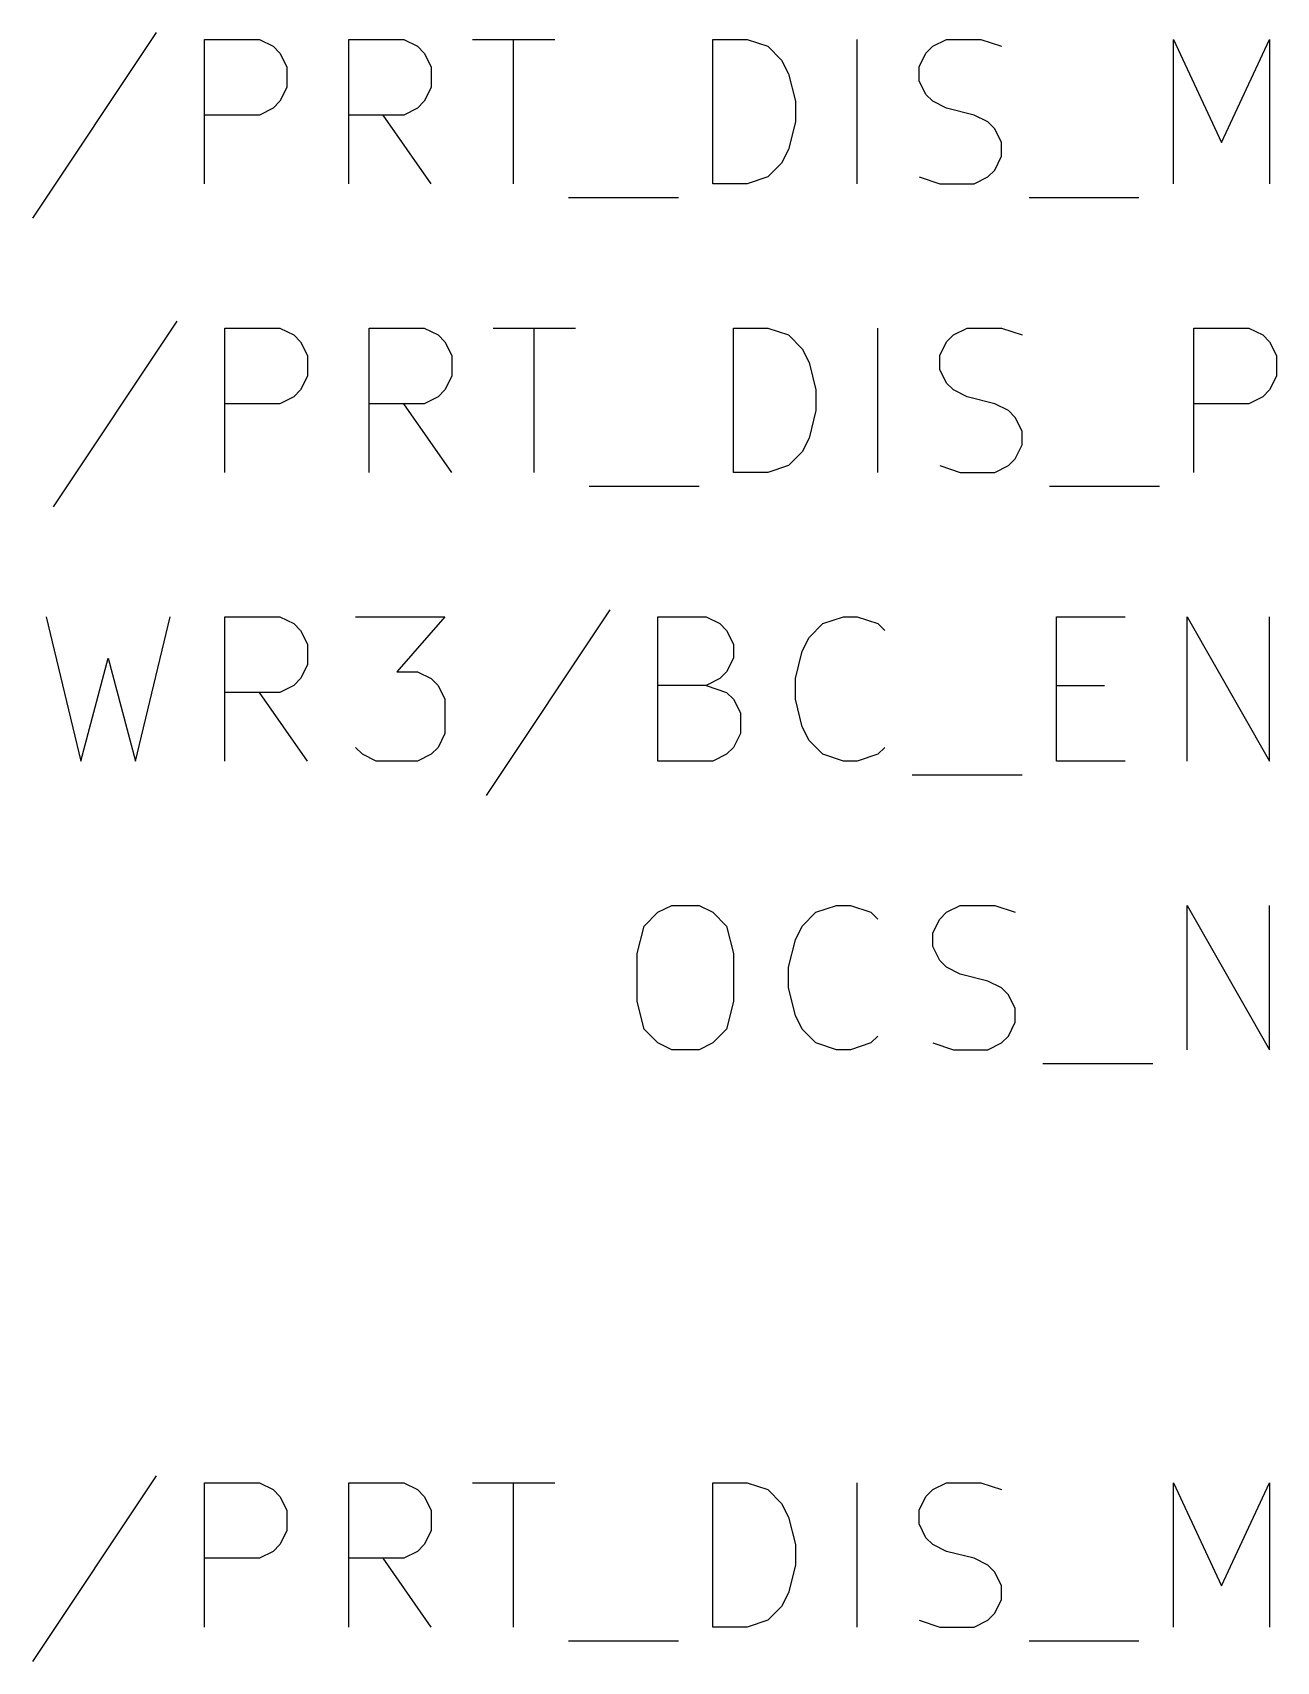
# Model space of a CAD drawing. Extents: x 0.4 to 11.3, y -7.9 to -0.4.
# Drawn here: x 7.772 to 8.203, y -4.885 to -4.321 of the extents above; entities that cross this region are included whole.
import ezdxf

# ---------------------------------------------------------------- set-up
doc = ezdxf.new("R2010")
doc.units = 0
doc.header["$MEASUREMENT"] = 0
doc.layers.add('CYAN2', color=4, linetype='CONTINUOUS')

msp = doc.modelspace()

# ---------------------------------------------------------------- linework, layer by layer
at = {"layer": 'CYAN2', "linetype": 'CONTINUOUS'}
for p, q in [((7.81476, -4.32075), (7.77191, -4.38504)), ((7.81476, -4.32075), (7.77191, -4.38504)), ((7.83143, -4.37313), (7.83143, -4.32313)), ((7.83143, -4.32313), (7.85048, -4.32313)), ((7.83143, -4.37313), (7.83143, -4.32313)), ((7.83143, -4.32313), (7.85048, -4.32313)), ((7.85048, -4.32313), (7.85524, -4.32551)), ((7.85048, -4.32313), (7.85524, -4.32551)), ((7.85524, -4.32551), (7.85762, -4.32789)), ((7.85524, -4.32551), (7.85762, -4.32789)), ((7.85762, -4.32789), (7.86, -4.33265)), ((7.85762, -4.32789), (7.86, -4.33265)), ((7.88143, -4.37313), (7.88143, -4.32313)), ((7.88143, -4.32313), (7.90048, -4.32313)), ((7.88143, -4.37313), (7.88143, -4.32313)), ((7.88143, -4.32313), (7.90048, -4.32313)), ((7.90048, -4.32313), (7.90524, -4.32551)), ((7.90048, -4.32313), (7.90524, -4.32551)), ((7.90524, -4.32551), (7.90762, -4.32789)), ((7.90524, -4.32551), (7.90762, -4.32789)), ((7.90762, -4.32789), (7.91, -4.33265)), ((7.90762, -4.32789), (7.91, -4.33265)), ((7.92429, -4.32313), (7.95286, -4.32313)), ((7.92429, -4.32313), (7.95286, -4.32313)), ((7.93857, -4.37313), (7.93857, -4.32313)), ((7.93857, -4.37313), (7.93857, -4.32313)), ((8.00762, -4.37313), (8.00762, -4.32313)), ((8.00762, -4.32313), (8.01952, -4.32313)), ((8.00762, -4.37313), (8.00762, -4.32313)), ((8.00762, -4.32313), (8.01952, -4.32313)), ((8.01952, -4.32313), (8.02667, -4.32551)), ((8.01952, -4.32313), (8.02667, -4.32551)), ((8.02667, -4.32551), (8.03143, -4.33028)), ((8.02667, -4.32551), (8.03143, -4.33028)), ((8.05762, -4.37313), (8.05762, -4.32313)), ((8.05762, -4.37313), (8.05762, -4.32313)), ((8.07905, -4.33265), (8.08143, -4.32789)), ((8.07905, -4.33265), (8.08143, -4.32789)), ((8.08143, -4.32789), (8.08381, -4.32551)), ((8.08143, -4.32789), (8.08381, -4.32551)), ((8.08381, -4.32551), (8.08857, -4.32313)), ((8.08381, -4.32551), (8.08857, -4.32313)), ((8.08857, -4.32313), (8.10048, -4.32313)), ((8.08857, -4.32313), (8.10048, -4.32313)), ((8.10048, -4.32313), (8.10762, -4.32551)), ((8.10048, -4.32313), (8.10762, -4.32551)), ((8.16714, -4.37313), (8.16714, -4.32313)), ((8.16714, -4.32313), (8.18381, -4.35885)), ((8.16714, -4.37313), (8.16714, -4.32313)), ((8.16714, -4.32313), (8.18381, -4.35885)), ((8.18381, -4.35885), (8.20048, -4.32313)), ((8.18381, -4.35885), (8.20048, -4.32313)), ((8.20048, -4.32313), (8.20048, -4.37313)), ((8.20048, -4.32313), (8.20048, -4.37313)), ((7.86, -4.33265), (7.86, -4.3398)), ((7.86, -4.33265), (7.86, -4.3398)), ((7.91, -4.33265), (7.91, -4.3398)), ((7.91, -4.33265), (7.91, -4.3398)), ((8.03143, -4.33028), (8.03381, -4.33504)), ((8.03143, -4.33028), (8.03381, -4.33504)), ((8.07905, -4.33742), (8.07905, -4.33265)), ((8.07905, -4.33742), (8.07905, -4.33265)), ((8.03381, -4.33504), (8.03619, -4.34456)), ((8.03381, -4.33504), (8.03619, -4.34456)), ((8.08143, -4.34218), (8.07905, -4.33742)), ((8.08143, -4.34218), (8.07905, -4.33742)), ((7.85762, -4.34456), (7.85524, -4.34694)), ((7.85762, -4.34456), (7.85524, -4.34694)), ((7.86, -4.3398), (7.85762, -4.34456)), ((7.86, -4.3398), (7.85762, -4.34456)), ((7.90762, -4.34456), (7.90524, -4.34694)), ((7.90762, -4.34456), (7.90524, -4.34694)), ((7.91, -4.3398), (7.90762, -4.34456)), ((7.91, -4.3398), (7.90762, -4.34456)), ((8.03619, -4.34456), (8.03619, -4.3517)), ((8.03619, -4.34456), (8.03619, -4.3517)), ((8.08381, -4.34456), (8.08143, -4.34218)), ((8.08381, -4.34456), (8.08143, -4.34218)), ((8.08857, -4.34694), (8.08381, -4.34456)), ((8.08857, -4.34694), (8.08381, -4.34456)), ((7.85048, -4.34932), (7.83143, -4.34932)), ((7.85048, -4.34932), (7.83143, -4.34932)), ((7.85524, -4.34694), (7.85048, -4.34932)), ((7.85524, -4.34694), (7.85048, -4.34932)), ((7.90048, -4.34932), (7.88143, -4.34932)), ((7.90048, -4.34932), (7.88143, -4.34932)), ((7.91, -4.37313), (7.89333, -4.34932)), ((7.91, -4.37313), (7.89333, -4.34932)), ((7.90524, -4.34694), (7.90048, -4.34932)), ((7.90524, -4.34694), (7.90048, -4.34932)), ((8.0981, -4.34932), (8.08857, -4.34694)), ((8.0981, -4.34932), (8.08857, -4.34694)), ((8.10286, -4.3517), (8.0981, -4.34932)), ((8.10286, -4.3517), (8.0981, -4.34932)), ((8.03619, -4.3517), (8.03381, -4.36122)), ((8.03619, -4.3517), (8.03381, -4.36122)), ((8.10524, -4.35408), (8.10286, -4.3517)), ((8.10524, -4.35408), (8.10286, -4.3517)), ((8.10762, -4.35885), (8.10524, -4.35408)), ((8.10762, -4.35885), (8.10524, -4.35408)), ((8.03381, -4.36122), (8.03143, -4.36599)), ((8.03381, -4.36122), (8.03143, -4.36599)), ((8.10762, -4.36361), (8.10762, -4.35885)), ((8.10762, -4.36361), (8.10762, -4.35885)), ((8.03143, -4.36599), (8.02667, -4.37075)), ((8.03143, -4.36599), (8.02667, -4.37075)), ((8.10524, -4.36837), (8.10762, -4.36361)), ((8.10524, -4.36837), (8.10762, -4.36361)), ((8.01952, -4.37313), (8.00762, -4.37313)), ((8.01952, -4.37313), (8.00762, -4.37313)), ((8.02667, -4.37075), (8.01952, -4.37313)), ((8.02667, -4.37075), (8.01952, -4.37313)), ((8.07905, -4.37075), (8.08619, -4.37313)), ((8.07905, -4.37075), (8.08619, -4.37313)), ((8.08619, -4.37313), (8.0981, -4.37313)), ((8.08619, -4.37313), (8.0981, -4.37313)), ((8.0981, -4.37313), (8.10286, -4.37075)), ((8.0981, -4.37313), (8.10286, -4.37075)), ((8.10286, -4.37075), (8.10524, -4.36837)), ((8.10286, -4.37075), (8.10524, -4.36837)), ((7.95762, -4.37789), (7.99572, -4.37789)), ((7.95762, -4.37789), (7.99572, -4.37789)), ((8.11715, -4.37789), (8.15524, -4.37789)), ((8.11715, -4.37789), (8.15524, -4.37789)), ((7.82191, -4.42075), (7.77905, -4.48504)), ((7.82191, -4.42075), (7.77905, -4.48504)), ((7.83857, -4.47313), (7.83857, -4.42313)), ((7.83857, -4.42313), (7.85762, -4.42313)), ((7.83857, -4.47313), (7.83857, -4.42313)), ((7.83857, -4.42313), (7.85762, -4.42313)), ((7.85762, -4.42313), (7.86238, -4.42551)), ((7.85762, -4.42313), (7.86238, -4.42551)), ((7.88857, -4.47313), (7.88857, -4.42313)), ((7.88857, -4.42313), (7.90762, -4.42313)), ((7.88857, -4.47313), (7.88857, -4.42313)), ((7.88857, -4.42313), (7.90762, -4.42313)), ((7.90762, -4.42313), (7.91238, -4.42551)), ((7.90762, -4.42313), (7.91238, -4.42551)), ((7.93143, -4.42313), (7.96, -4.42313)), ((7.93143, -4.42313), (7.96, -4.42313)), ((7.94572, -4.47313), (7.94572, -4.42313)), ((7.94572, -4.47313), (7.94572, -4.42313)), ((8.01476, -4.47313), (8.01476, -4.42313)), ((8.01476, -4.42313), (8.02667, -4.42313)), ((8.01476, -4.47313), (8.01476, -4.42313)), ((8.01476, -4.42313), (8.02667, -4.42313)), ((8.02667, -4.42313), (8.03381, -4.42551)), ((8.02667, -4.42313), (8.03381, -4.42551)), ((8.06476, -4.47313), (8.06476, -4.42313)), ((8.06476, -4.47313), (8.06476, -4.42313)), ((8.09095, -4.42551), (8.09572, -4.42313)), ((8.09095, -4.42551), (8.09572, -4.42313)), ((8.09572, -4.42313), (8.10762, -4.42313)), ((8.09572, -4.42313), (8.10762, -4.42313)), ((8.10762, -4.42313), (8.11476, -4.42551)), ((8.10762, -4.42313), (8.11476, -4.42551)), ((8.17428, -4.47313), (8.17428, -4.42313)), ((8.17428, -4.42313), (8.19333, -4.42313)), ((8.17428, -4.47313), (8.17428, -4.42313)), ((8.17428, -4.42313), (8.19333, -4.42313)), ((8.19333, -4.42313), (8.19809, -4.42551)), ((8.19333, -4.42313), (8.19809, -4.42551)), ((7.86238, -4.42551), (7.86476, -4.42789)), ((7.86238, -4.42551), (7.86476, -4.42789)), ((7.86476, -4.42789), (7.86714, -4.43265)), ((7.86476, -4.42789), (7.86714, -4.43265)), ((7.91238, -4.42551), (7.91476, -4.42789)), ((7.91238, -4.42551), (7.91476, -4.42789)), ((7.91476, -4.42789), (7.91714, -4.43265)), ((7.91476, -4.42789), (7.91714, -4.43265)), ((8.03381, -4.42551), (8.03857, -4.43028)), ((8.03381, -4.42551), (8.03857, -4.43028)), ((8.08619, -4.43265), (8.08857, -4.42789)), ((8.08619, -4.43265), (8.08857, -4.42789)), ((8.08857, -4.42789), (8.09095, -4.42551)), ((8.08857, -4.42789), (8.09095, -4.42551)), ((8.19809, -4.42551), (8.20048, -4.42789)), ((8.19809, -4.42551), (8.20048, -4.42789)), ((8.20048, -4.42789), (8.20285, -4.43265)), ((8.20048, -4.42789), (8.20285, -4.43265)), ((7.86714, -4.43265), (7.86714, -4.4398)), ((7.86714, -4.43265), (7.86714, -4.4398)), ((7.91714, -4.43265), (7.91714, -4.4398)), ((7.91714, -4.43265), (7.91714, -4.4398)), ((8.03857, -4.43028), (8.04095, -4.43504)), ((8.03857, -4.43028), (8.04095, -4.43504)), ((8.04095, -4.43504), (8.04333, -4.44456)), ((8.04095, -4.43504), (8.04333, -4.44456)), ((8.08619, -4.43742), (8.08619, -4.43265)), ((8.08619, -4.43742), (8.08619, -4.43265)), ((8.20285, -4.43265), (8.20285, -4.4398)), ((8.20285, -4.43265), (8.20285, -4.4398)), ((7.86714, -4.4398), (7.86476, -4.44456)), ((7.86714, -4.4398), (7.86476, -4.44456)), ((7.91714, -4.4398), (7.91476, -4.44456)), ((7.91714, -4.4398), (7.91476, -4.44456)), ((8.08857, -4.44218), (8.08619, -4.43742)), ((8.08857, -4.44218), (8.08619, -4.43742)), ((8.20285, -4.4398), (8.20048, -4.44456)), ((8.20285, -4.4398), (8.20048, -4.44456)), ((7.86476, -4.44456), (7.86238, -4.44694)), ((7.86476, -4.44456), (7.86238, -4.44694)), ((7.91476, -4.44456), (7.91238, -4.44694)), ((7.91476, -4.44456), (7.91238, -4.44694)), ((8.04333, -4.44456), (8.04333, -4.4517)), ((8.04333, -4.44456), (8.04333, -4.4517)), ((8.09095, -4.44456), (8.08857, -4.44218)), ((8.09095, -4.44456), (8.08857, -4.44218)), ((8.09572, -4.44694), (8.09095, -4.44456)), ((8.09572, -4.44694), (8.09095, -4.44456)), ((8.20048, -4.44456), (8.19809, -4.44694)), ((8.20048, -4.44456), (8.19809, -4.44694)), ((7.85762, -4.44932), (7.83857, -4.44932)), ((7.85762, -4.44932), (7.83857, -4.44932)), ((7.86238, -4.44694), (7.85762, -4.44932)), ((7.86238, -4.44694), (7.85762, -4.44932)), ((7.90762, -4.44932), (7.88857, -4.44932)), ((7.90762, -4.44932), (7.88857, -4.44932)), ((7.91714, -4.47313), (7.90048, -4.44932)), ((7.91714, -4.47313), (7.90048, -4.44932)), ((7.91238, -4.44694), (7.90762, -4.44932)), ((7.91238, -4.44694), (7.90762, -4.44932)), ((8.04333, -4.4517), (8.04095, -4.46122)), ((8.04333, -4.4517), (8.04095, -4.46122)), ((8.10524, -4.44932), (8.09572, -4.44694)), ((8.10524, -4.44932), (8.09572, -4.44694)), ((8.11, -4.4517), (8.10524, -4.44932)), ((8.11, -4.4517), (8.10524, -4.44932)), ((8.11238, -4.45408), (8.11, -4.4517)), ((8.11238, -4.45408), (8.11, -4.4517)), ((8.19333, -4.44932), (8.17428, -4.44932)), ((8.19333, -4.44932), (8.17428, -4.44932)), ((8.19809, -4.44694), (8.19333, -4.44932)), ((8.19809, -4.44694), (8.19333, -4.44932)), ((8.11476, -4.45885), (8.11238, -4.45408)), ((8.11476, -4.45885), (8.11238, -4.45408)), ((8.04095, -4.46122), (8.03857, -4.46599)), ((8.04095, -4.46122), (8.03857, -4.46599)), ((8.11476, -4.46361), (8.11476, -4.45885)), ((8.11476, -4.46361), (8.11476, -4.45885)), ((8.03857, -4.46599), (8.03381, -4.47075)), ((8.03857, -4.46599), (8.03381, -4.47075)), ((8.11, -4.47075), (8.11238, -4.46837)), ((8.11, -4.47075), (8.11238, -4.46837)), ((8.11238, -4.46837), (8.11476, -4.46361)), ((8.11238, -4.46837), (8.11476, -4.46361)), ((8.02667, -4.47313), (8.01476, -4.47313)), ((8.02667, -4.47313), (8.01476, -4.47313)), ((8.03381, -4.47075), (8.02667, -4.47313)), ((8.03381, -4.47075), (8.02667, -4.47313)), ((8.08619, -4.47075), (8.09333, -4.47313)), ((8.08619, -4.47075), (8.09333, -4.47313)), ((8.09333, -4.47313), (8.10524, -4.47313)), ((8.09333, -4.47313), (8.10524, -4.47313)), ((8.10524, -4.47313), (8.11, -4.47075)), ((8.10524, -4.47313), (8.11, -4.47075)), ((7.96476, -4.47789), (8.00286, -4.47789)), ((7.96476, -4.47789), (8.00286, -4.47789)), ((8.12429, -4.47789), (8.16238, -4.47789)), ((8.12429, -4.47789), (8.16238, -4.47789)), ((7.77667, -4.52313), (7.78857, -4.57313)), ((7.77667, -4.52313), (7.78857, -4.57313)), ((7.80762, -4.57313), (7.81953, -4.52313)), ((7.80762, -4.57313), (7.81953, -4.52313)), ((7.83857, -4.57313), (7.83857, -4.52313)), ((7.83857, -4.52313), (7.85762, -4.52313)), ((7.83857, -4.57313), (7.83857, -4.52313)), ((7.83857, -4.52313), (7.85762, -4.52313)), ((7.85762, -4.52313), (7.86238, -4.52551)), ((7.85762, -4.52313), (7.86238, -4.52551)), ((7.86238, -4.52551), (7.86476, -4.52789)), ((7.86238, -4.52551), (7.86476, -4.52789)), ((7.88381, -4.52313), (7.91476, -4.52313)), ((7.88381, -4.52313), (7.91476, -4.52313)), ((7.91476, -4.52313), (7.89809, -4.54218)), ((7.91476, -4.52313), (7.89809, -4.54218)), ((7.97191, -4.52075), (7.92905, -4.58504)), ((7.97191, -4.52075), (7.92905, -4.58504)), ((7.98857, -4.57313), (7.98857, -4.52313)), ((7.98857, -4.52313), (8.00524, -4.52313)), ((7.98857, -4.57313), (7.98857, -4.52313)), ((7.98857, -4.52313), (8.00524, -4.52313)), ((8.00524, -4.52313), (8.01, -4.52551)), ((8.00524, -4.52313), (8.01, -4.52551)), ((8.01, -4.52551), (8.01238, -4.52789)), ((8.01, -4.52551), (8.01238, -4.52789)), ((8.04095, -4.53028), (8.04572, -4.52551)), ((8.04095, -4.53028), (8.04572, -4.52551)), ((8.04572, -4.52551), (8.05286, -4.52313)), ((8.04572, -4.52551), (8.05286, -4.52313)), ((8.05286, -4.52313), (8.05762, -4.52313)), ((8.05286, -4.52313), (8.05762, -4.52313)), ((8.05762, -4.52313), (8.06476, -4.52551)), ((8.05762, -4.52313), (8.06476, -4.52551)), ((8.06476, -4.52551), (8.06714, -4.52789)), ((8.06476, -4.52551), (8.06714, -4.52789)), ((8.12667, -4.57313), (8.12667, -4.52313)), ((8.12667, -4.52313), (8.15048, -4.52313)), ((8.12667, -4.57313), (8.12667, -4.52313)), ((8.12667, -4.52313), (8.15048, -4.52313)), ((8.1719, -4.57313), (8.1719, -4.52313)), ((8.1719, -4.52313), (8.20047, -4.57313)), ((8.1719, -4.57313), (8.1719, -4.52313)), ((8.1719, -4.52313), (8.20047, -4.57313)), ((8.20047, -4.57313), (8.20047, -4.52313)), ((8.20047, -4.57313), (8.20047, -4.52313)), ((7.86476, -4.52789), (7.86714, -4.53265)), ((7.86476, -4.52789), (7.86714, -4.53265)), ((8.01238, -4.52789), (8.01476, -4.53265)), ((8.01238, -4.52789), (8.01476, -4.53265)), ((8.03857, -4.53504), (8.04095, -4.53028)), ((8.03857, -4.53504), (8.04095, -4.53028)), ((7.86714, -4.53265), (7.86714, -4.5398)), ((7.86714, -4.53265), (7.86714, -4.5398)), ((8.01476, -4.53265), (8.01476, -4.53742)), ((8.01476, -4.53265), (8.01476, -4.53742)), ((8.03619, -4.54456), (8.03857, -4.53504)), ((8.03619, -4.54456), (8.03857, -4.53504)), ((7.78857, -4.57313), (7.7981, -4.53742)), ((7.78857, -4.57313), (7.7981, -4.53742)), ((7.7981, -4.53742), (7.80762, -4.57313)), ((7.7981, -4.53742), (7.80762, -4.57313)), ((7.86714, -4.5398), (7.86476, -4.54456)), ((7.86714, -4.5398), (7.86476, -4.54456)), ((7.89809, -4.54218), (7.90524, -4.54218)), ((7.89809, -4.54218), (7.90524, -4.54218)), ((7.90524, -4.54218), (7.91, -4.54456)), ((7.90524, -4.54218), (7.91, -4.54456)), ((8.01238, -4.54218), (8.01, -4.54456)), ((8.01238, -4.54218), (8.01, -4.54456)), ((8.01476, -4.53742), (8.01238, -4.54218)), ((8.01476, -4.53742), (8.01238, -4.54218)), ((7.86238, -4.54694), (7.85762, -4.54932)), ((7.86238, -4.54694), (7.85762, -4.54932)), ((7.86476, -4.54456), (7.86238, -4.54694)), ((7.86476, -4.54456), (7.86238, -4.54694)), ((7.91, -4.54456), (7.91238, -4.54694)), ((7.91, -4.54456), (7.91238, -4.54694)), ((7.91238, -4.54694), (7.91476, -4.5517)), ((7.91238, -4.54694), (7.91476, -4.5517)), ((8.00524, -4.54694), (7.98857, -4.54694)), ((8.00524, -4.54694), (7.98857, -4.54694)), ((8.01, -4.54456), (8.00524, -4.54694)), ((8.01, -4.54456), (8.00524, -4.54694)), ((8.00524, -4.54694), (8.01238, -4.54932)), ((8.00524, -4.54694), (8.01238, -4.54932)), ((8.03619, -4.5517), (8.03619, -4.54456)), ((8.03619, -4.5517), (8.03619, -4.54456)), ((8.12667, -4.54694), (8.14333, -4.54694)), ((8.12667, -4.54694), (8.14333, -4.54694)), ((7.85762, -4.54932), (7.83857, -4.54932)), ((7.85762, -4.54932), (7.83857, -4.54932)), ((7.86714, -4.57313), (7.85048, -4.54932)), ((7.86714, -4.57313), (7.85048, -4.54932)), ((7.91476, -4.5517), (7.91476, -4.56361)), ((7.91476, -4.5517), (7.91476, -4.56361)), ((8.01238, -4.54932), (8.01476, -4.5517)), ((8.01238, -4.54932), (8.01476, -4.5517)), ((8.01476, -4.5517), (8.01714, -4.55646)), ((8.01476, -4.5517), (8.01714, -4.55646)), ((8.03857, -4.56122), (8.03619, -4.5517)), ((8.03857, -4.56122), (8.03619, -4.5517)), ((8.01714, -4.55646), (8.01714, -4.56361)), ((8.01714, -4.55646), (8.01714, -4.56361)), ((7.91476, -4.56361), (7.91238, -4.56837)), ((7.91476, -4.56361), (7.91238, -4.56837)), ((8.01714, -4.56361), (8.01476, -4.56837)), ((8.01714, -4.56361), (8.01476, -4.56837)), ((8.04095, -4.56599), (8.03857, -4.56122)), ((8.04095, -4.56599), (8.03857, -4.56122)), ((7.88619, -4.57075), (7.88381, -4.56837)), ((7.88619, -4.57075), (7.88381, -4.56837)), ((7.91238, -4.56837), (7.91, -4.57075)), ((7.91238, -4.56837), (7.91, -4.57075)), ((8.01476, -4.56837), (8.01238, -4.57075)), ((8.01476, -4.56837), (8.01238, -4.57075)), ((8.04572, -4.57075), (8.04095, -4.56599)), ((8.04572, -4.57075), (8.04095, -4.56599)), ((8.06714, -4.56837), (8.06476, -4.57075)), ((8.06714, -4.56837), (8.06476, -4.57075)), ((7.89095, -4.57313), (7.88619, -4.57075)), ((7.89095, -4.57313), (7.88619, -4.57075)), ((7.90524, -4.57313), (7.89095, -4.57313)), ((7.90524, -4.57313), (7.89095, -4.57313)), ((7.91, -4.57075), (7.90524, -4.57313)), ((7.91, -4.57075), (7.90524, -4.57313)), ((8.00762, -4.57313), (7.98857, -4.57313)), ((8.00762, -4.57313), (7.98857, -4.57313)), ((8.01238, -4.57075), (8.00762, -4.57313)), ((8.01238, -4.57075), (8.00762, -4.57313)), ((8.05286, -4.57313), (8.04572, -4.57075)), ((8.05286, -4.57313), (8.04572, -4.57075)), ((8.05762, -4.57313), (8.05286, -4.57313)), ((8.05762, -4.57313), (8.05286, -4.57313)), ((8.06476, -4.57075), (8.05762, -4.57313)), ((8.06476, -4.57075), (8.05762, -4.57313)), ((8.15048, -4.57313), (8.12667, -4.57313)), ((8.15048, -4.57313), (8.12667, -4.57313)), ((8.07667, -4.57789), (8.11476, -4.57789)), ((8.07667, -4.57789), (8.11476, -4.57789)), ((7.98381, -4.63028), (7.98857, -4.62551)), ((7.98381, -4.63028), (7.98857, -4.62551)), ((7.98857, -4.62551), (7.99333, -4.62313)), ((7.98857, -4.62551), (7.99333, -4.62313)), ((7.99333, -4.62313), (8.00285, -4.62313)), ((7.99333, -4.62313), (8.00285, -4.62313)), ((8.00285, -4.62313), (8.00762, -4.62551)), ((8.00285, -4.62313), (8.00762, -4.62551)), ((8.00762, -4.62551), (8.01238, -4.63028)), ((8.00762, -4.62551), (8.01238, -4.63028)), ((8.03857, -4.63028), (8.04333, -4.62551)), ((8.03857, -4.63028), (8.04333, -4.62551)), ((8.04333, -4.62551), (8.05048, -4.62313)), ((8.04333, -4.62551), (8.05048, -4.62313)), ((8.05048, -4.62313), (8.05524, -4.62313)), ((8.05048, -4.62313), (8.05524, -4.62313)), ((8.05524, -4.62313), (8.06238, -4.62551)), ((8.05524, -4.62313), (8.06238, -4.62551)), ((8.06238, -4.62551), (8.06476, -4.62789)), ((8.06238, -4.62551), (8.06476, -4.62789)), ((8.08619, -4.62789), (8.08857, -4.62551)), ((8.08619, -4.62789), (8.08857, -4.62551)), ((8.08857, -4.62551), (8.09333, -4.62313)), ((8.08857, -4.62551), (8.09333, -4.62313)), ((8.09333, -4.62313), (8.10524, -4.62313)), ((8.09333, -4.62313), (8.10524, -4.62313)), ((8.10524, -4.62313), (8.11238, -4.62551)), ((8.10524, -4.62313), (8.11238, -4.62551)), ((8.1719, -4.67313), (8.1719, -4.62313)), ((8.1719, -4.62313), (8.20047, -4.67313)), ((8.1719, -4.67313), (8.1719, -4.62313)), ((8.1719, -4.62313), (8.20047, -4.67313)), ((8.20047, -4.67313), (8.20047, -4.62313)), ((8.20047, -4.67313), (8.20047, -4.62313)), ((7.98143, -4.6398), (7.98381, -4.63028)), ((7.98143, -4.6398), (7.98381, -4.63028)), ((8.01238, -4.63028), (8.01476, -4.6398)), ((8.01238, -4.63028), (8.01476, -4.6398)), ((8.03619, -4.63504), (8.03857, -4.63028)), ((8.03619, -4.63504), (8.03857, -4.63028)), ((8.08381, -4.63265), (8.08619, -4.62789)), ((8.08381, -4.63265), (8.08619, -4.62789)), ((8.08381, -4.63742), (8.08381, -4.63265)), ((8.08381, -4.63742), (8.08381, -4.63265)), ((8.03381, -4.64456), (8.03619, -4.63504)), ((8.03381, -4.64456), (8.03619, -4.63504)), ((8.08619, -4.64218), (8.08381, -4.63742)), ((8.08619, -4.64218), (8.08381, -4.63742)), ((7.98143, -4.65646), (7.98143, -4.6398)), ((7.98143, -4.65646), (7.98143, -4.6398)), ((8.01476, -4.6398), (8.01476, -4.65646)), ((8.01476, -4.6398), (8.01476, -4.65646)), ((8.08857, -4.64456), (8.08619, -4.64218)), ((8.08857, -4.64456), (8.08619, -4.64218)), ((8.03381, -4.6517), (8.03381, -4.64456)), ((8.03381, -4.6517), (8.03381, -4.64456)), ((8.09333, -4.64694), (8.08857, -4.64456)), ((8.09333, -4.64694), (8.08857, -4.64456)), ((8.10286, -4.64932), (8.09333, -4.64694)), ((8.10286, -4.64932), (8.09333, -4.64694)), ((8.10762, -4.6517), (8.10286, -4.64932)), ((8.10762, -4.6517), (8.10286, -4.64932)), ((8.03619, -4.66122), (8.03381, -4.6517)), ((8.03619, -4.66122), (8.03381, -4.6517)), ((8.11, -4.65408), (8.10762, -4.6517)), ((8.11, -4.65408), (8.10762, -4.6517)), ((8.11238, -4.65885), (8.11, -4.65408)), ((8.11238, -4.65885), (8.11, -4.65408)), ((7.98381, -4.66599), (7.98143, -4.65646)), ((7.98381, -4.66599), (7.98143, -4.65646)), ((8.01476, -4.65646), (8.01238, -4.66599)), ((8.01476, -4.65646), (8.01238, -4.66599)), ((8.11238, -4.66361), (8.11238, -4.65885)), ((8.11238, -4.66361), (8.11238, -4.65885)), ((7.98857, -4.67075), (7.98381, -4.66599)), ((7.98857, -4.67075), (7.98381, -4.66599)), ((8.01238, -4.66599), (8.00762, -4.67075)), ((8.01238, -4.66599), (8.00762, -4.67075)), ((8.03857, -4.66599), (8.03619, -4.66122)), ((8.03857, -4.66599), (8.03619, -4.66122)), ((8.04333, -4.67075), (8.03857, -4.66599)), ((8.04333, -4.67075), (8.03857, -4.66599)), ((8.11, -4.66837), (8.11238, -4.66361)), ((8.11, -4.66837), (8.11238, -4.66361)), ((7.99333, -4.67313), (7.98857, -4.67075)), ((7.99333, -4.67313), (7.98857, -4.67075)), ((8.00762, -4.67075), (8.00285, -4.67313)), ((8.00762, -4.67075), (8.00285, -4.67313)), ((8.05048, -4.67313), (8.04333, -4.67075)), ((8.05048, -4.67313), (8.04333, -4.67075)), ((8.06238, -4.67075), (8.05524, -4.67313)), ((8.06238, -4.67075), (8.05524, -4.67313)), ((8.06476, -4.66837), (8.06238, -4.67075)), ((8.06476, -4.66837), (8.06238, -4.67075)), ((8.08381, -4.67075), (8.09095, -4.67313)), ((8.08381, -4.67075), (8.09095, -4.67313)), ((8.10286, -4.67313), (8.10762, -4.67075)), ((8.10286, -4.67313), (8.10762, -4.67075)), ((8.10762, -4.67075), (8.11, -4.66837)), ((8.10762, -4.67075), (8.11, -4.66837)), ((8.00285, -4.67313), (7.99333, -4.67313)), ((8.00285, -4.67313), (7.99333, -4.67313)), ((8.05524, -4.67313), (8.05048, -4.67313)), ((8.05524, -4.67313), (8.05048, -4.67313)), ((8.09095, -4.67313), (8.10286, -4.67313)), ((8.09095, -4.67313), (8.10286, -4.67313)), ((8.12191, -4.67789), (8.16, -4.67789)), ((8.12191, -4.67789), (8.16, -4.67789)), ((7.81476, -4.82075), (7.77191, -4.88504)), ((7.81476, -4.82075), (7.77191, -4.88504)), ((7.83143, -4.87313), (7.83143, -4.82313)), ((7.83143, -4.82313), (7.85048, -4.82313)), ((7.83143, -4.87313), (7.83143, -4.82313)), ((7.83143, -4.82313), (7.85048, -4.82313)), ((7.85048, -4.82313), (7.85524, -4.82551)), ((7.85048, -4.82313), (7.85524, -4.82551)), ((7.88143, -4.87313), (7.88143, -4.82313)), ((7.88143, -4.82313), (7.90048, -4.82313)), ((7.88143, -4.87313), (7.88143, -4.82313)), ((7.88143, -4.82313), (7.90048, -4.82313)), ((7.90048, -4.82313), (7.90524, -4.82551)), ((7.90048, -4.82313), (7.90524, -4.82551)), ((7.92429, -4.82313), (7.95286, -4.82313)), ((7.92429, -4.82313), (7.95286, -4.82313)), ((7.93857, -4.87313), (7.93857, -4.82313)), ((7.93857, -4.87313), (7.93857, -4.82313)), ((8.00762, -4.87313), (8.00762, -4.82313)), ((8.00762, -4.82313), (8.01952, -4.82313)), ((8.00762, -4.87313), (8.00762, -4.82313)), ((8.00762, -4.82313), (8.01952, -4.82313)), ((8.01952, -4.82313), (8.02667, -4.82551)), ((8.01952, -4.82313), (8.02667, -4.82551)), ((8.05762, -4.87313), (8.05762, -4.82313)), ((8.05762, -4.87313), (8.05762, -4.82313)), ((8.08381, -4.82551), (8.08857, -4.82313)), ((8.08381, -4.82551), (8.08857, -4.82313)), ((8.08857, -4.82313), (8.10048, -4.82313)), ((8.08857, -4.82313), (8.10048, -4.82313)), ((8.10048, -4.82313), (8.10762, -4.82551)), ((8.10048, -4.82313), (8.10762, -4.82551)), ((8.16714, -4.87313), (8.16714, -4.82313)), ((8.16714, -4.82313), (8.18381, -4.85885)), ((8.16714, -4.87313), (8.16714, -4.82313)), ((8.16714, -4.82313), (8.18381, -4.85885)), ((8.18381, -4.85885), (8.20048, -4.82313)), ((8.18381, -4.85885), (8.20048, -4.82313)), ((8.20048, -4.82313), (8.20048, -4.87313)), ((8.20048, -4.82313), (8.20048, -4.87313)), ((7.85524, -4.82551), (7.85762, -4.82789)), ((7.85524, -4.82551), (7.85762, -4.82789)), ((7.85762, -4.82789), (7.86, -4.83265)), ((7.85762, -4.82789), (7.86, -4.83265)), ((7.90524, -4.82551), (7.90762, -4.82789)), ((7.90524, -4.82551), (7.90762, -4.82789)), ((7.90762, -4.82789), (7.91, -4.83265)), ((7.90762, -4.82789), (7.91, -4.83265)), ((8.02667, -4.82551), (8.03143, -4.83028)), ((8.02667, -4.82551), (8.03143, -4.83028)), ((8.07905, -4.83265), (8.08143, -4.82789)), ((8.07905, -4.83265), (8.08143, -4.82789)), ((8.08143, -4.82789), (8.08381, -4.82551)), ((8.08143, -4.82789), (8.08381, -4.82551)), ((7.86, -4.83265), (7.86, -4.8398)), ((7.86, -4.83265), (7.86, -4.8398)), ((7.91, -4.83265), (7.91, -4.8398)), ((7.91, -4.83265), (7.91, -4.8398)), ((8.03143, -4.83028), (8.03381, -4.83504)), ((8.03143, -4.83028), (8.03381, -4.83504)), ((8.03381, -4.83504), (8.03619, -4.84456)), ((8.03381, -4.83504), (8.03619, -4.84456)), ((8.07905, -4.83742), (8.07905, -4.83265)), ((8.07905, -4.83742), (8.07905, -4.83265)), ((7.86, -4.8398), (7.85762, -4.84456)), ((7.86, -4.8398), (7.85762, -4.84456)), ((7.91, -4.8398), (7.90762, -4.84456)), ((7.91, -4.8398), (7.90762, -4.84456)), ((8.08143, -4.84218), (8.07905, -4.83742)), ((8.08143, -4.84218), (8.07905, -4.83742)), ((7.85524, -4.84694), (7.85048, -4.84932)), ((7.85524, -4.84694), (7.85048, -4.84932)), ((7.85762, -4.84456), (7.85524, -4.84694)), ((7.85762, -4.84456), (7.85524, -4.84694)), ((7.90524, -4.84694), (7.90048, -4.84932)), ((7.90524, -4.84694), (7.90048, -4.84932)), ((7.90762, -4.84456), (7.90524, -4.84694)), ((7.90762, -4.84456), (7.90524, -4.84694)), ((8.03619, -4.84456), (8.03619, -4.8517)), ((8.03619, -4.84456), (8.03619, -4.8517)), ((8.08381, -4.84456), (8.08143, -4.84218)), ((8.08381, -4.84456), (8.08143, -4.84218)), ((8.08857, -4.84694), (8.08381, -4.84456)), ((8.08857, -4.84694), (8.08381, -4.84456)), ((8.0981, -4.84932), (8.08857, -4.84694)), ((8.0981, -4.84932), (8.08857, -4.84694)), ((7.85048, -4.84932), (7.83143, -4.84932)), ((7.85048, -4.84932), (7.83143, -4.84932)), ((7.90048, -4.84932), (7.88143, -4.84932)), ((7.90048, -4.84932), (7.88143, -4.84932)), ((7.91, -4.87313), (7.89333, -4.84932)), ((7.91, -4.87313), (7.89333, -4.84932)), ((8.03619, -4.8517), (8.03381, -4.86122)), ((8.03619, -4.8517), (8.03381, -4.86122)), ((8.10286, -4.8517), (8.0981, -4.84932)), ((8.10286, -4.8517), (8.0981, -4.84932)), ((8.10524, -4.85408), (8.10286, -4.8517)), ((8.10524, -4.85408), (8.10286, -4.8517)), ((8.10762, -4.85885), (8.10524, -4.85408)), ((8.10762, -4.85885), (8.10524, -4.85408)), ((8.03381, -4.86122), (8.03143, -4.86599)), ((8.03381, -4.86122), (8.03143, -4.86599)), ((8.10524, -4.86837), (8.10762, -4.86361)), ((8.10524, -4.86837), (8.10762, -4.86361)), ((8.10762, -4.86361), (8.10762, -4.85885)), ((8.10762, -4.86361), (8.10762, -4.85885)), ((8.03143, -4.86599), (8.02667, -4.87075)), ((8.03143, -4.86599), (8.02667, -4.87075)), ((8.10286, -4.87075), (8.10524, -4.86837)), ((8.10286, -4.87075), (8.10524, -4.86837)), ((8.01952, -4.87313), (8.00762, -4.87313)), ((8.01952, -4.87313), (8.00762, -4.87313)), ((8.02667, -4.87075), (8.01952, -4.87313)), ((8.02667, -4.87075), (8.01952, -4.87313)), ((8.07905, -4.87075), (8.08619, -4.87313)), ((8.07905, -4.87075), (8.08619, -4.87313)), ((8.08619, -4.87313), (8.0981, -4.87313)), ((8.08619, -4.87313), (8.0981, -4.87313)), ((8.0981, -4.87313), (8.10286, -4.87075)), ((8.0981, -4.87313), (8.10286, -4.87075)), ((7.95762, -4.87789), (7.99572, -4.87789)), ((7.95762, -4.87789), (7.99572, -4.87789)), ((8.11715, -4.87789), (8.15524, -4.87789)), ((8.11715, -4.87789), (8.15524, -4.87789))]:
    msp.add_line(p, q, dxfattribs=at)

doc.saveas('drawing.dxf')
